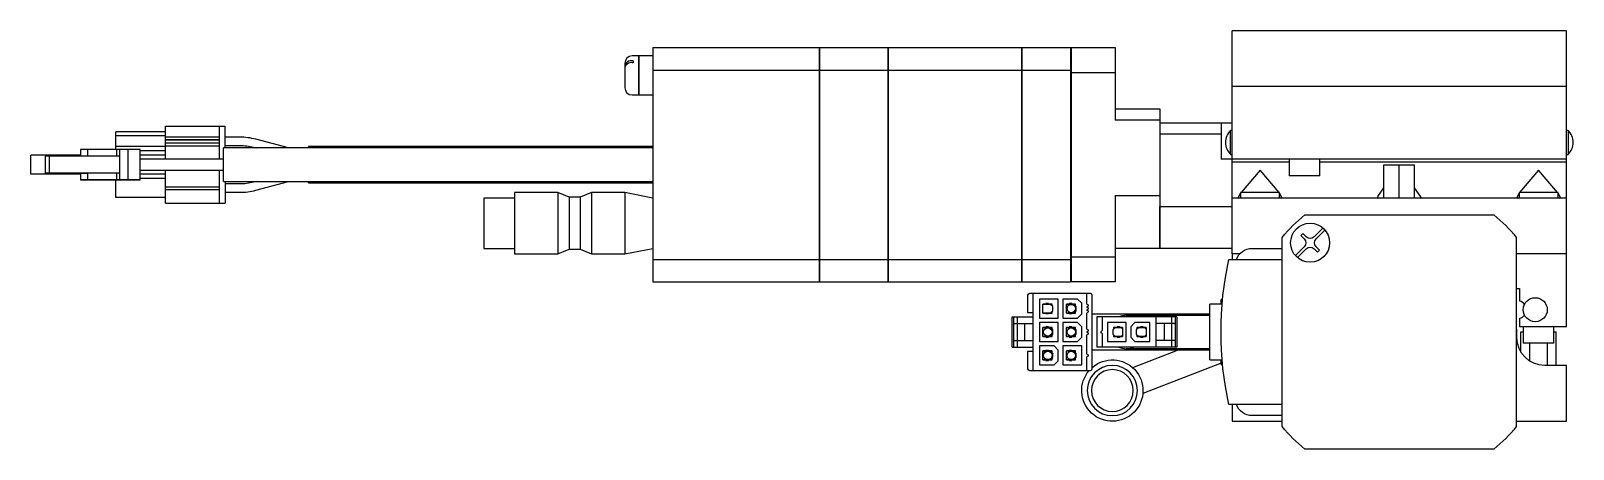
# Model space of a CAD drawing. Extents: x 0 to 1293, y -8 to 999.
# Drawn here: x 0 to 276.8, y 325.2 to 400.2 of the extents above; entities that cross this region are included whole.
import ezdxf

# ---------------------------------------------------------------- set-up
doc = ezdxf.new("R2010")
doc.units = 0
doc.header["$LTSCALE"] = 0.5
doc.layers.add('MSM_CONTINUOUS', color=7, linetype='CONTINUOUS')

msp = doc.modelspace()

# ---------------------------------------------------------------- linework, layer by layer
at = {"layer": 'MSM_CONTINUOUS'}
for p, q in [((275.6, 400.25), (215.6, 400.25)), ((215.6, 360.25), (215.6, 400.25)), ((275.6, 360.25), (275.6, 400.25)), ((111.6, 397.25), (111.6, 355.25)), ((111.6, 397.25), (141.55, 397.25)), ((141.55, 355.25), (141.55, 397.25)), ((141.55, 397.2), (141.6, 397.2)), ((141.6, 355.25), (141.6, 397.25)), ((141.6, 397.25), (153.85, 397.25)), ((153.85, 355.25), (153.85, 397.25)), ((153.85, 397.2), (153.9, 397.2)), ((153.9, 355.25), (153.9, 397.25)), ((153.9, 397.25), (177.85, 397.25)), ((177.85, 355.25), (177.85, 397.25)), ((177.85, 397.2), (177.9, 397.2)), ((177.9, 355.25), (177.9, 397.25)), ((177.9, 397.25), (186.6, 397.25)), ((186.6, 397.25), (186.6, 355.25)), ((186.6, 397.15), (186.7, 397.25)), ((186.7, 397.25), (186.7, 355.25)), ((186.7, 397.25), (194.6, 397.25)), ((194.6, 397.25), (194.6, 384.25)), ((106.6, 394.45), (106.6, 390.05)), ((109.05, 395.75), (107.9, 395.75)), ((108.1, 394.89), (107.9, 394.89)), ((108.1, 394.54), (107.9, 394.54)), ((108.1, 394.89), (108.1, 394.54)), ((109.05, 395.75), (109.05, 388.75)), ((109.1, 395.7), (109.05, 395.7)), ((111.6, 395.75), (109.1, 395.75)), ((109.1, 395.75), (109.1, 388.75)), ((111.6, 393.22), (141.55, 393.22)), ((141.6, 393.22), (153.85, 393.22)), ((153.9, 393.22), (177.85, 393.22)), ((177.9, 393.22), (186.6, 393.22)), ((141.55, 392.96), (141.6, 392.96)), ((153.85, 392.96), (153.9, 392.96)), ((177.85, 392.96), (177.9, 392.96)), ((186.7, 392.75), (186.6, 392.71)), ((194.6, 392.75), (186.7, 392.75)), ((107.9, 388.75), (109.05, 388.75)), ((109.05, 388.8), (109.1, 388.8)), ((109.1, 388.75), (111.6, 388.75)), ((275.6, 390.25), (215.6, 390.25)), ((194.6, 386.25), (202.6, 386.25)), ((202.6, 386.25), (202.6, 361.25)), ((15.25, 378.95), (15.25, 382.15)), ((24.15, 382.15), (15.25, 382.15)), ((24.15, 377.25), (24.15, 383.15)), ((24.15, 383.15), (34.85, 383.15)), ((33.85, 377.25), (33.85, 383.15)), ((34.85, 379.25), (34.85, 383.15)), ((202.6, 384.25), (194.6, 384.25)), ((202.6, 383.75), (215.6, 383.75)), ((213.6, 383.75), (213.6, 377.25)), ((215.31, 378.1), (215.31, 382.4)), ((215.6, 382.4), (215.31, 382.4)), ((275.89, 382.4), (275.6, 382.4)), ((275.89, 382.4), (275.89, 378.1)), ((24.15, 381.4), (15.25, 381.4)), ((24.15, 379.5), (15.25, 379.5)), ((24.15, 381.25), (33.85, 381.25)), ((24.15, 380.75), (33.85, 380.75)), ((24.15, 380.7), (33.85, 380.7)), ((24.15, 380.2), (33.85, 380.2)), ((24.15, 380.15), (33.85, 380.15)), ((24.15, 379.65), (33.85, 379.65)), ((34.6, 373.25), (34.6, 379.25)), ((111.6, 379.25), (34.6, 379.25)), ((37.48, 381.2), (34.85, 381.2)), ((34.85, 379.7), (37.48, 379.7)), ((39.98, 379.37), (40.43, 379.25)), ((46.22, 379.25), (40.37, 380.82)), ((49.85, 379.25), (49.85, 379.5)), ((111.6, 379.5), (49.85, 379.5)), ((213.6, 381.75), (202.6, 381.75)), ((0, 374.55), (0, 377.95)), ((8.9, 377.95), (0, 377.95)), ((3.3, 377.75), (2.6, 377.75)), ((2.6, 377.75), (2.6, 374.75)), ((3.3, 377.75), (3.3, 374.75)), ((15.9, 377.75), (3.3, 377.75)), ((8.9, 378.95), (8.9, 377.75)), ((9.85, 378.95), (8.9, 378.95)), ((10.15, 378.95), (9.85, 378.95)), ((10.15, 378.95), (10.15, 377.75)), ((15.4, 378.95), (10.15, 378.95)), ((15.4, 378.95), (15.4, 377.75)), ((15.9, 378.95), (15.4, 378.95)), ((17.4, 378.95), (15.9, 378.95)), ((15.9, 378.95), (15.9, 373.55)), ((17.4, 378.95), (17.4, 373.55)), ((19.6, 378.95), (17.4, 378.95)), ((19.6, 373.55), (19.6, 378.95)), ((24.15, 378.75), (19.6, 378.75)), ((24.15, 377.95), (19.6, 377.95)), ((26.96, 377.25), (19.6, 377.25)), ((28.22, 377.25), (26.96, 377.25)), ((34.6, 377.25), (28.22, 377.25)), ((275.6, 377.25), (213.6, 377.25)), ((215.31, 378.1), (215.6, 378.1)), ((215.6, 376.75), (225.85, 376.75)), ((225.85, 377.25), (225.85, 374.25)), ((231.35, 374.25), (231.35, 377.25)), ((231.35, 376.75), (275.6, 376.75)), ((275.6, 378.1), (275.89, 378.1)), ((8.9, 374.55), (0, 374.55)), ((8.9, 374.55), (0, 374.55)), ((8.9, 374.55), (0, 374.55)), ((2.6, 374.75), (4.1, 374.75)), ((3.3, 374.75), (2.6, 374.75)), ((15.9, 374.75), (3.3, 374.75)), ((4.1, 374.75), (5.6, 374.75)), ((5.47, 374.75), (10.15, 374.75)), ((5.6, 374.75), (5.47, 374.75)), ((8.9, 374.75), (8.9, 373.55)), ((9.85, 374.75), (10.15, 374.75)), ((15.4, 374.75), (10.15, 374.75)), ((10.15, 374.75), (10.15, 373.55)), ((15.9, 374.75), (15.4, 374.75)), ((15.4, 374.75), (15.4, 373.55)), ((19.6, 375.25), (26.96, 375.25)), ((19.6, 375.25), (27.5, 375.25)), ((24.15, 374.55), (19.6, 374.55)), ((24.15, 373.75), (19.6, 373.75)), ((24.15, 369.35), (24.15, 375.25)), ((26.96, 375.25), (28.22, 375.25)), ((27.5, 375.25), (27.7, 375.25)), ((27.7, 375.25), (34.6, 375.25)), ((28.22, 375.25), (34.6, 375.25)), ((33.85, 369.35), (33.85, 375.25)), ((220.6, 375.25), (217.2, 371.25)), ((224.01, 371.25), (220.6, 375.25)), ((231.35, 374.25), (225.85, 374.25)), ((242.85, 370.25), (242.85, 376.25)), ((242.85, 376.25), (248.35, 376.25)), ((245.6, 370.25), (245.6, 376.25)), ((248.35, 370.25), (248.35, 376.25)), ((270.6, 375.25), (267.2, 371.25)), ((274.01, 371.25), (270.6, 375.25)), ((9.85, 373.55), (8.9, 373.55)), ((8.9, 373.55), (18.6, 373.55)), ((10.15, 373.55), (9.85, 373.55)), ((15.4, 373.55), (10.15, 373.55)), ((11.65, 373.55), (11.83, 373.55)), ((11.95, 373.55), (11.65, 373.55)), ((11.83, 373.55), (17.4, 373.55)), ((19.6, 373.55), (11.95, 373.55)), ((15.25, 370.35), (15.25, 373.55)), ((15.9, 373.55), (15.4, 373.55)), ((17.4, 373.55), (15.9, 373.55)), ((18.6, 373.55), (19.6, 373.55)), ((24.15, 372.3), (33.85, 372.3)), ((24.15, 371.8), (33.85, 371.8)), ((34.6, 373.25), (111.6, 373.25)), ((34.85, 373.25), (34.85, 369.35)), ((37.48, 372.8), (34.85, 372.8)), ((34.85, 371.3), (37.48, 371.3)), ((39.98, 373.13), (39.97, 373.12)), ((40.43, 373.25), (39.98, 373.13)), ((40.36, 371.68), (46.22, 373.25)), ((49.85, 373), (49.85, 373.25)), ((49.85, 373), (111.6, 373)), ((86.8, 371.25), (86.8, 360.25)), ((94.6, 371.25), (86.8, 371.25)), ((94.6, 371.25), (94.6, 360.25)), ((96.6, 370.4), (94.6, 371.25)), ((100.6, 371.25), (98.6, 370.4)), ((100.6, 371.25), (100.6, 360.25)), ((106.6, 371.25), (100.6, 371.25)), ((106.6, 371.25), (106.6, 360.25)), ((111.6, 370.26), (106.6, 371.25)), ((217.1, 371.12), (216.7, 370.37)), ((224.1, 371.25), (217.1, 371.25)), ((217.1, 371.25), (217.1, 370.25)), ((224.1, 370.25), (224.1, 371.25)), ((224.5, 370.37), (224.1, 371.12)), ((241.75, 370.55), (242.85, 372.08)), ((249.47, 370.5), (248.35, 372.08)), ((267.1, 371.12), (266.7, 370.37)), ((274.1, 371.25), (267.1, 371.25)), ((267.1, 371.25), (267.1, 370.25)), ((274.1, 370.25), (274.1, 371.25)), ((274.5, 370.37), (274.1, 371.12)), ((24.15, 370.35), (15.25, 370.35)), ((24.15, 369.35), (34.85, 369.35)), ((81.3, 370.25), (81.3, 361.25)), ((86.8, 370.25), (81.3, 370.25)), ((96.6, 370.4), (96.6, 361.1)), ((98.6, 370.4), (96.6, 370.4)), ((98.6, 370.4), (98.6, 361.1)), ((194.6, 370.75), (194.6, 355.25)), ((194.6, 370.75), (202.6, 370.75)), ((202.6, 368.75), (215.6, 368.75)), ((202.6, 361.25), (202.6, 368.75)), ((275.6, 370.25), (215.6, 370.25)), ((216.7, 370.37), (216.86, 370.25)), ((224.34, 370.25), (224.5, 370.37)), ((241.7, 370.37), (241.86, 370.25)), ((249.34, 370.25), (249.5, 370.37)), ((266.7, 370.37), (266.86, 370.25)), ((274.34, 370.25), (274.5, 370.37)), ((228.63, 367.25), (262.57, 367.25)), ((224.6, 329.28), (224.6, 363.22)), ((227.94, 363.56), (228.29, 363.91)), ((228.54, 362.95), (227.94, 363.56)), ((228.29, 363.91), (228.89, 363.31)), ((230.31, 363.31), (231.89, 364.89)), ((232.25, 364.54), (230.66, 362.95)), ((266.6, 363.22), (266.6, 329.28)), ((81.3, 361.25), (86.8, 361.25)), ((86.8, 360.25), (94.6, 360.25)), ((94.6, 360.25), (96.6, 361.1)), ((96.6, 361.1), (98.6, 361.1)), ((98.6, 361.1), (100.6, 360.25)), ((100.6, 360.25), (106.6, 360.25)), ((106.6, 360.25), (111.6, 361.23)), ((202.6, 361.25), (194.6, 361.25)), ((215.6, 361.25), (202.6, 361.25)), ((216.94, 360.25), (215.6, 360.25)), ((215.6, 360.25), (215.6, 359.25)), ((216.94, 360.25), (215.6, 360.25)), ((219.18, 361.25), (224.6, 361.25)), ((226.95, 359.96), (228.54, 361.54)), ((228.89, 361.19), (227.31, 359.6)), ((230.91, 360.59), (230.31, 361.19)), ((230.66, 361.54), (231.26, 360.94)), ((231.26, 360.94), (230.91, 360.59)), ((275.6, 360.25), (266.6, 360.25)), ((275.6, 360.25), (266.6, 360.25)), ((275.6, 347.25), (275.6, 360.25)), ((111.6, 359.28), (141.55, 359.28)), ((141.55, 359.53), (141.6, 359.53)), ((141.6, 359.28), (153.85, 359.28)), ((153.85, 359.53), (153.9, 359.53)), ((153.9, 359.28), (177.85, 359.28)), ((177.85, 359.53), (177.9, 359.53)), ((177.9, 359.28), (186.6, 359.28)), ((186.7, 359.75), (186.6, 359.79)), ((186.7, 359.75), (194.6, 359.75)), ((215.03, 359.25), (224.6, 359.25)), ((111.6, 355.25), (141.55, 355.25)), ((141.55, 355.3), (141.6, 355.3)), ((141.6, 355.25), (153.85, 355.25)), ((153.85, 355.3), (153.9, 355.3)), ((153.9, 355.25), (177.85, 355.25)), ((177.85, 355.3), (177.9, 355.3)), ((177.9, 355.25), (186.6, 355.25)), ((186.7, 355.25), (186.6, 355.35)), ((194.6, 355.25), (186.7, 355.25)), ((178.9, 352.85), (178.9, 349.75)), ((190.2, 353.15), (179.2, 353.15)), ((179.9, 339.35), (179.9, 353.15)), ((181, 352.15), (181, 348.75)), ((184.4, 352.15), (181, 352.15)), ((184.4, 348.75), (184.4, 352.15)), ((185.2, 352.15), (185.2, 348.75)), ((187.85, 352.15), (185.2, 352.15)), ((188.6, 351.4), (187.85, 352.15)), ((189.5, 351.25), (189.5, 353.15)), ((190.5, 339.65), (190.5, 352.85)), ((213.6, 351.25), (213.6, 352.07)), ((213.89, 352.07), (213.6, 352.07)), ((266.6, 354.05), (267.2, 354.05)), ((267.2, 354.05), (267.2, 351.78)), ((176.1, 343.55), (176.1, 348.95)), ((176.1, 348.95), (179.9, 348.95)), ((176.4, 343.55), (176.4, 348.95)), ((177.1, 343.55), (177.1, 348.95)), ((178.9, 349.75), (179.9, 349.75)), ((182.15, 351.25), (181.65, 351.25)), ((181.65, 349.65), (181.65, 351.25)), ((183.02, 351.2), (181.65, 351.2)), ((181.65, 349.7), (183.02, 349.7)), ((181.65, 349.65), (182.15, 349.65)), ((182.65, 351.35), (182.15, 351.35)), ((182.15, 351.2), (182.15, 351.35)), ((182.15, 349.7), (182.15, 349.55)), ((182.15, 349.55), (182.65, 349.55)), ((182.65, 351.2), (182.65, 351.35)), ((183.3, 351.25), (182.65, 351.25)), ((182.65, 349.55), (182.65, 349.7)), ((182.65, 349.65), (183.3, 349.65)), ((183.4, 350.82), (183.02, 351.2)), ((183.02, 349.7), (183.4, 350.07)), ((183.3, 350.92), (183.3, 351.25)), ((183.3, 349.65), (183.3, 349.97)), ((183.4, 350.07), (183.4, 350.82)), ((186.35, 351.25), (185.85, 351.25)), ((185.85, 349.65), (185.85, 351.25)), ((187.22, 351.2), (185.85, 351.2)), ((186.01, 350.66), (185.85, 350.13)), ((185.85, 349.7), (187.22, 349.7)), ((185.85, 349.65), (186.35, 349.65)), ((186.85, 351.35), (186.35, 351.35)), ((186.35, 351.2), (186.35, 351.35)), ((186.35, 349.7), (186.35, 349.55)), ((186.35, 349.55), (186.85, 349.55)), ((186.85, 351.2), (186.85, 351.35)), ((187.5, 351.25), (186.85, 351.25)), ((186.85, 349.55), (186.85, 349.7)), ((186.85, 349.65), (187.5, 349.65)), ((187.6, 350.82), (187.22, 351.2)), ((187.22, 349.7), (187.6, 350.07)), ((187.31, 349.78), (187.44, 350.23)), ((187.5, 350.92), (187.5, 351.25)), ((187.5, 349.65), (187.5, 349.97)), ((187.6, 350.07), (187.6, 350.82)), ((187.85, 348.75), (188.6, 349.5)), ((188.6, 349.5), (188.6, 351.4)), ((189.5, 350.7), (189.5, 350.75)), ((189.5, 350.15), (189.5, 350.2)), ((189.5, 346.77), (189.5, 349.65)), ((190.5, 349.5), (211.6, 349.5)), ((191.3, 348.95), (191.3, 343.55)), ((205.7, 348.95), (191.3, 348.95)), ((192.3, 348.95), (192.3, 346.5)), ((196.6, 349.25), (211.6, 349.25)), ((201.9, 348.95), (201.9, 343.55)), ((204.7, 348.95), (204.7, 343.55)), ((205.4, 348.95), (205.4, 343.55)), ((205.7, 348.95), (205.7, 343.55)), ((211.6, 341.25), (211.6, 351.25)), ((213.81, 351.25), (211.6, 351.25)), ((176.4, 347.75), (179.9, 347.75)), ((178.4, 344.75), (178.4, 347.75)), ((181, 348.75), (184.4, 348.75)), ((181, 347.95), (181, 344.55)), ((184.4, 347.95), (181, 347.95)), ((182.15, 347.05), (181.65, 347.05)), ((181.65, 345.45), (181.65, 347.05)), ((183.02, 347), (181.65, 347)), ((182.65, 347.15), (182.15, 347.15)), ((182.15, 347), (182.15, 347.15)), ((182.65, 347), (182.65, 347.15)), ((183.3, 347.05), (182.65, 347.05)), ((183.4, 346.62), (183.02, 347)), ((183.3, 346.72), (183.3, 347.05)), ((183.4, 345.87), (183.4, 346.62)), ((184.4, 344.55), (184.4, 347.95)), ((185.2, 348.75), (187.85, 348.75)), ((185.2, 347.95), (185.2, 344.55)), ((187.85, 347.95), (185.2, 347.95)), ((186.35, 347.05), (185.85, 347.05)), ((185.85, 345.45), (185.85, 347.05)), ((187.22, 347), (185.85, 347)), ((185.85, 346.99), (185.93, 347)), ((186.85, 347.15), (186.35, 347.15)), ((186.35, 347), (186.35, 347.15)), ((186.85, 347), (186.85, 347.15)), ((187.5, 347.05), (186.85, 347.05)), ((187.6, 346.62), (187.22, 347)), ((187.5, 346.72), (187.5, 347.05)), ((187.6, 345.87), (187.6, 346.62)), ((188.6, 347.2), (187.85, 347.95)), ((188.6, 345.3), (188.6, 347.2)), ((189.5, 346.22), (189.5, 346.27)), ((193.2, 347.95), (193.2, 344.55)), ((196.6, 347.95), (193.2, 347.95)), ((194.57, 347), (194.2, 346.62)), ((194.2, 346.62), (194.2, 345.87)), ((194.95, 347.05), (194.3, 347.05)), ((194.3, 347.05), (194.3, 346.72)), ((195.95, 347), (194.57, 347)), ((195.45, 347.15), (194.95, 347.15)), ((194.95, 347.15), (194.95, 347)), ((195.45, 347.15), (195.45, 347)), ((195.95, 347.05), (195.45, 347.05)), ((195.95, 347.05), (195.95, 345.45)), ((196.6, 344.55), (196.6, 347.95)), ((198.15, 347.95), (197.4, 347.2)), ((197.4, 347.2), (197.4, 345.3)), ((200.8, 347.95), (198.15, 347.95)), ((198.77, 347), (198.4, 346.62)), ((198.4, 346.62), (198.4, 345.87)), ((199.15, 347.05), (198.5, 347.05)), ((198.5, 347.05), (198.5, 346.72)), ((200.15, 347), (198.77, 347)), ((199.65, 347.15), (199.15, 347.15)), ((199.15, 347.15), (199.15, 347)), ((199.65, 347.15), (199.65, 347)), ((200.15, 347.05), (199.65, 347.05)), ((200.15, 347.05), (200.15, 345.45)), ((200.8, 344.55), (200.8, 347.95)), ((205.4, 347.75), (201.9, 347.75)), ((203.4, 347.75), (203.4, 344.75)), ((266.6, 346.75), (266.7, 346.75)), ((266.7, 345.25), (266.7, 346.75)), ((267.2, 348.71), (267.2, 347.25)), ((267.2, 347.25), (275.6, 347.25)), ((267.42, 342.65), (267.42, 346.25)), ((267.42, 346.25), (267.85, 346.25)), ((267.85, 347.25), (267.85, 344.25)), ((273.35, 344.25), (273.35, 347.25)), ((273.35, 346.25), (273.78, 346.25)), ((273.78, 340.25), (273.78, 346.25)), ((176.1, 343.55), (179.9, 343.55)), ((176.4, 344.75), (179.9, 344.75)), ((181, 344.55), (184.4, 344.55)), ((181, 343.75), (181, 340.35)), ((183.65, 343.75), (181, 343.75)), ((181.65, 345.5), (183.02, 345.5)), ((181.65, 345.45), (182.15, 345.45)), ((182.15, 345.5), (182.15, 345.35)), ((182.15, 345.35), (182.65, 345.35)), ((182.65, 345.35), (182.65, 345.5)), ((182.65, 345.45), (183.3, 345.45)), ((183.02, 345.5), (183.4, 345.87)), ((183.3, 345.45), (183.3, 345.77)), ((184.4, 343), (183.65, 343.75)), ((185.2, 344.55), (187.85, 344.55)), ((185.2, 343.75), (185.2, 340.35)), ((188.6, 343.75), (185.2, 343.75)), ((185.85, 345.5), (187.22, 345.5)), ((185.85, 345.5), (185.93, 345.5)), ((185.85, 345.45), (186.35, 345.45)), ((186.35, 345.5), (186.35, 345.35)), ((186.35, 345.35), (186.85, 345.35)), ((186.85, 345.35), (186.85, 345.5)), ((186.85, 345.45), (187.5, 345.45)), ((187.22, 345.5), (187.6, 345.87)), ((187.5, 345.45), (187.5, 345.77)), ((187.85, 344.55), (188.6, 345.3)), ((188.6, 340.35), (188.6, 343.75)), ((189.5, 342.3), (189.5, 345.72)), ((205.7, 343.55), (191.3, 343.55)), ((192.3, 346), (192.3, 343.55)), ((193.2, 344.55), (196.6, 344.55)), ((194.2, 345.87), (194.57, 345.5)), ((194.3, 345.77), (194.3, 345.45)), ((194.3, 345.45), (194.95, 345.45)), ((194.57, 345.5), (195.95, 345.5)), ((194.95, 345.5), (194.95, 345.35)), ((194.95, 345.35), (195.45, 345.35)), ((195.45, 345.35), (195.45, 345.5)), ((195.45, 345.45), (195.95, 345.45)), ((211.6, 343.25), (196.6, 343.25)), ((197.4, 345.3), (198.15, 344.55)), ((198.15, 344.55), (200.8, 344.55)), ((198.4, 345.87), (198.77, 345.5)), ((198.5, 345.77), (198.5, 345.45)), ((198.5, 345.45), (199.15, 345.45)), ((198.77, 345.5), (200.15, 345.5)), ((199.15, 345.5), (199.15, 345.35)), ((199.15, 345.35), (199.65, 345.35)), ((199.65, 345.35), (199.65, 345.5)), ((199.65, 345.45), (200.15, 345.45)), ((205.4, 344.75), (201.9, 344.75)), ((273.35, 344.25), (267.85, 344.25)), ((269.01, 341.03), (269.01, 344.25)), ((272.19, 340.25), (272.19, 344.25)), ((178.9, 342.75), (178.9, 339.65)), ((179.9, 342.75), (178.9, 342.75)), ((182.15, 342.85), (181.65, 342.85)), ((181.65, 341.25), (181.65, 342.85)), ((183.02, 342.8), (181.65, 342.8)), ((181.65, 341.3), (183.02, 341.3)), ((181.65, 341.25), (182.15, 341.25)), ((181.8, 342.25), (181.96, 342.8)), ((182.65, 342.95), (182.15, 342.95)), ((182.15, 342.8), (182.15, 342.95)), ((182.15, 341.3), (182.15, 341.15)), ((182.15, 341.15), (182.65, 341.15)), ((182.65, 342.8), (182.65, 342.95)), ((183.3, 342.85), (182.65, 342.85)), ((182.65, 341.15), (182.65, 341.3)), ((182.65, 341.25), (183.3, 341.25)), ((183.4, 342.42), (183.02, 342.8)), ((183.02, 341.3), (183.4, 341.67)), ((183.4, 342.39), (183.25, 341.85)), ((183.3, 342.52), (183.3, 342.85)), ((183.3, 341.25), (183.3, 341.57)), ((183.4, 341.67), (183.4, 342.42)), ((183.65, 340.35), (184.4, 341.1)), ((184.4, 341.1), (184.4, 343)), ((186.35, 342.85), (185.85, 342.85)), ((185.85, 341.25), (185.85, 342.85)), ((187.22, 342.8), (185.85, 342.8)), ((186.01, 341.83), (185.85, 342.36)), ((185.85, 341.3), (187.22, 341.3)), ((185.85, 341.25), (186.35, 341.25)), ((186.85, 342.95), (186.35, 342.95)), ((186.35, 342.8), (186.35, 342.95)), ((186.35, 341.3), (186.35, 341.15)), ((186.35, 341.15), (186.85, 341.15)), ((186.85, 342.8), (186.85, 342.95)), ((187.5, 342.85), (186.85, 342.85)), ((186.85, 341.15), (186.85, 341.3)), ((186.85, 341.25), (187.5, 341.25)), ((187.6, 342.42), (187.22, 342.8)), ((187.22, 341.3), (187.6, 341.67)), ((187.31, 342.71), (187.44, 342.26)), ((187.5, 342.52), (187.5, 342.85)), ((187.5, 341.25), (187.5, 341.57)), ((187.6, 341.67), (187.6, 342.42)), ((189.5, 339.35), (189.5, 341.8)), ((211.6, 343), (190.5, 343)), ((197.76, 339.86), (205.81, 343)), ((213.6, 340.67), (199.57, 335.2)), ((211.6, 341.25), (213.81, 341.25)), ((213.6, 340.43), (213.6, 341.25)), ((179.2, 339.35), (190.2, 339.35)), ((181, 340.35), (183.65, 340.35)), ((185.2, 340.35), (188.6, 340.35)), ((213.6, 340.43), (213.89, 340.43)), ((275.6, 340.25), (271.7, 340.25)), ((275.6, 330.25), (275.6, 340.25)), ((224.6, 333.25), (215.03, 333.25)), ((215.6, 333.25), (215.6, 330.25)), ((215.6, 330.25), (224.6, 330.25)), ((224.6, 331.25), (219.18, 331.25)), ((266.6, 330.25), (275.6, 330.25)), ((262.57, 325.25), (228.63, 325.25))]:
    msp.add_line(p, q, dxfattribs=at)
for centre, radius in [((229.6, 362.25), 3.5), ((270, 350.25), 2.15), ((186.72, 350.45), 0.75), ((182.52, 346.25), 0.75), ((186.72, 346.25), 0.75), ((182.52, 342.05), 0.75), ((186.72, 342.05), 0.75)]:
    msp.add_circle(centre, radius, dxfattribs=at)
at = {"layer": 'MSM_CONTINUOUS', "extrusion": (0, 0, -1)}
for radius in [4.5, 3.75]:
    msp.add_circle((-194.1, 335.75), radius, dxfattribs=at)
at = {"layer": 'MSM_CONTINUOUS'}
for centre, radius, start, end in [((107.9, 394.45), 1.3, 90, 180), ((107.35, 393.95), 0.751, 141.1045, 178.2319), ((107.35, 393.59), 0.754, 138.1061, 174.1834), ((107.82, 393.49), 1.41, 87.1822, 138.6257), ((107.81, 393.16), 1.39, 86.96, 137.1801), ((107.9, 390.05), 1.3, 180, 270), ((217.4, 380.25), 3, 134.22, 225.78), ((273.8, 380.25), 3, 314.22, 45.78), ((37.48, 370.04), 11.15, 75.0015, 90.0068), ((37.48, 382.45), 11.15, 269.9911, 285.0006), ((242.57, 370.23), 0.878, 158.7485, 171.0152), ((247.09, 369.9), 2.46, 10.957, 14.1724), ((179.2, 352.85), 0.3, 90, 180), ((190.2, 352.85), 0.3, 0, 90), ((266.8, 350.25), 1.59, 36.779, 75.406), ((196.6, 346.25), 3, 64.1588, 115.8426), ((266.8, 350.25), 1.59, 284.594, 323.221), ((196.6, 346.25), 3, 244.1588, 295.8426), ((179.2, 339.65), 0.3, 180, 270), ((190.2, 339.65), 0.3, 270, 0)]:
    msp.add_arc(centre, radius, start, end, dxfattribs=at)
at = {"layer": 'MSM_CONTINUOUS', "extrusion": (0, 0, -1)}
for centre, radius, start, end in [((-37.48, 370.05), 9.65, 89.9899, 104.9986), ((-37.48, 382.45), 9.65, 255.0035, 270.008), ((-245.6, 346.25), 27, 38.9424, 51.0576), ((-245.6, 346.25), 27, 128.9424, 141.0576), ((-227.83, 362.25), 1, 135, 225), ((-229.6, 364.01), 1, 225, 315), ((-231.37, 362.25), 1, 315, 45), ((-219.18, 358.25), 3, 19.4712, 90), ((-229.6, 360.48), 1, 45, 135), ((-273.6, 346.25), 60, 347.4867, 12.5133), ((-189.5, 351), 0.25, 90, 270), ((-189.5, 350.45), 0.25, 90, 270), ((-189.5, 349.9), 0.25, 90, 270), ((-189.5, 346.52), 0.25, 90, 270), ((-189.5, 345.97), 0.25, 90, 270), ((-192.3, 346.25), 0.25, 269.9993, 89.9993), ((-195.07, 346.25), 1, 131.4089, 151.0443), ((-199.27, 346.25), 1, 131.4089, 151.0443), ((-195.07, 346.25), 1, 208.9543, 228.5897), ((-199.27, 346.25), 1, 208.9543, 228.5897), ((-271.7, 345.25), 5, 270, 0), ((-194.1, 335.75), 5.5, 49.1148, 40.8852), ((-189.5, 342.05), 0.25, 90, 270), ((-219.18, 334.25), 3, 270, 340.5288), ((-245.6, 346.25), 27, 308.9424, 321.0576), ((-245.6, 346.25), 27, 218.9424, 231.0576)]:
    msp.add_arc(centre, radius, start, end, dxfattribs=at)

doc.saveas('drawing.dxf')
